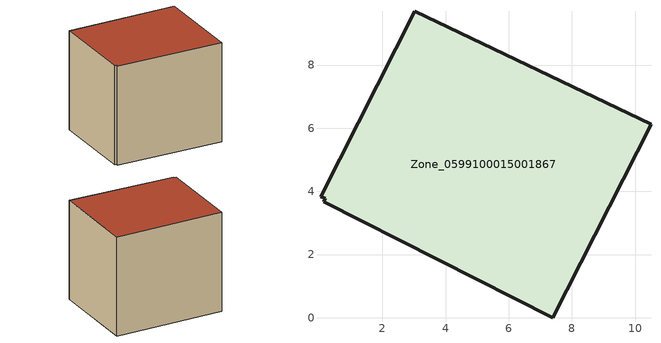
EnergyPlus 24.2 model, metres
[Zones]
Zone_0599100015001867
 floor ground (C_G): 7.4,0 0.14,3.68 0.19,3.78 0.04,3.83 3.02,9.7 10.51,6.12 z1.09
 wall outside (C_F): 10.51,6.12 3.02,9.7 0.04,3.83 0.19,3.78 0.14,3.68 7.4,0 10.51,6.12 z1.09:8.57
 roof outside (C_R): 0.14,3.68 7.4,0 10.51,6.12 3.02,9.7 0.04,3.83 0.19,3.78 z8.57
[BUILDING]
Pand.0599100015001867: North Axis=0; Terrain=City; Loads Convergence Tolerance Value=0.04; Temperature Convergence Tolerance Value=0.4; Solar Distribution=FullExterior; Maximum Number of Warmup Days=25; Minimum Number of Warmup Days=1
[Site:Location]
Rotterdam.The.Hague.AP_ZH_NLD Design_Conditions: Latitude=51.96; Longitude=4.45; Time Zone=1; Elevation=-4.5
[SITE:GROUNDTEMPERATURE:BUILDINGSURFACE]
18, 18, 18, 18, 18, 18, 18, 18, 18, 18, 18, 18
[MATERIAL] Thermal Absorptance=0.9; Solar Absorptance=0.7; Visible Absorptance=0.7
Name | Roughness | Thickness | Conductivity | Density | Specific Heat
G.TC.1946-1964 | MediumSmooth | 0.15 | 1 | 540 | 1210
F.TC.1946-1964 | Rough | 0.3 | 0.857143 | 1920 | 840
R.TC.1946-1964 | MediumRough | 0.2 | 0.235294 | 1500 | 1000
[CONSTRUCTION]
C_G: G.TC.1946-1964
C_F: F.TC.1946-1964
C_R: R.TC.1946-1964
[ZONE]
Zone_0599100015001867: Type=1; Multiplier=1; Ceiling Height=Autocalculate; Volume=Autocalculate; Floor Area=autocalculate; Part of Total Floor Area=Yes
[ZONEINFILTRATION:DESIGNFLOWRATE]
Infil_Zone_0599100015001867: Zone or ZoneList or Space or SpaceList=Zone_0599100015001867; Schedule=AlwaysOn; Design Flow Rate Calculation Method=Flow/Area; Flow Rate per Floor Area=0.003; Constant Term Coefficient=1; Temperature Term Coefficient=0; Velocity Term Coefficient=0; Velocity Squared Term Coefficient=0
[HVACTEMPLATE:ZONE:IDEALLOADSAIRSYSTEM]
Zone_0599100015001867: Maximum Heating Supply Air Temperature=50; Minimum Cooling Supply Air Temperature=13; Maximum Heating Supply Air Humidity Ratio=0.0156; Minimum Cooling Supply Air Humidity Ratio=0.0077; Heating Limit=NoLimit; Cooling Limit=NoLimit; Dehumidification Control Type=ConstantSensibleHeatRatio; Cooling Sensible Heat Ratio=0.7; Dehumidification Setpoint=60; Humidification Control Type=None; Humidification Setpoint=30; Outdoor Air Method=None; Outdoor Air Flow Rate per Person=0.00944; Outdoor Air Flow Rate per Zone Floor Area=0; Outdoor Air Flow Rate per Zone=0; Demand Controlled Ventilation Type=None; Outdoor Air Economizer Type=NoEconomizer; Heat Recovery Type=None; Sensible Heat Recovery Effectiveness=0.7; Latent Heat Recovery Effectiveness=0.65
[ZONECONTROL:THERMOSTAT]
ThermostatControl_Zone_0599100015001867: Zone or ZoneList=Zone_0599100015001867; Control Type Schedule=DualSetpointControlType; Control 1=Thermostat_Zone_0599100015001867; Temperature Difference Between Cutout And Setpoint=0
[THERMOSTATSETPOINT:DUALSETPOINT]
Thermostat_Zone_0599100015001867: Heating Setpoint Temperature Schedule=HeatingSetpoint_Zone_0599100015001867; Cooling Setpoint Temperature Schedule=CoolingSetpoint_Zone_0599100015001867
[SCHEDULE:COMPACT]
HeatingSetpoint_Zone_0599100015001867: Through: 12/31, For: AllDays, Until: 24:00, 21
CoolingSetpoint_Zone_0599100015001867: Through: 12/31, For: AllDays, Until: 24:00, 24
DualSetpointControlType: Through: 12/31, For: AllDays, Until: 24:00, 4
AlwaysOn: Through: 12/31, For: AllDays, Until: 24:00, 1
